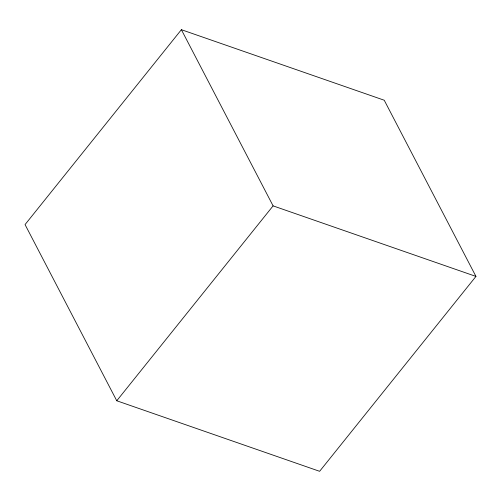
<?xml version="1.0" encoding="UTF-8"?>
<svg xmlns="http://www.w3.org/2000/svg" width="501" height="501" viewBox="0 0 501 501"><rect width="100%" height="100%" fill="white"/><g stroke="black" fill="none" stroke-linecap="round" stroke-linejoin="round"><path stroke-width="0.75" d="M181.381 29.691L25.05 224.586L116.764 400.769L319.619 471.309L475.95 276.414L384.236 100.231L181.381 29.691L273.095 205.873L475.95 276.414M116.764 400.769L273.095 205.873"/></g></svg>
